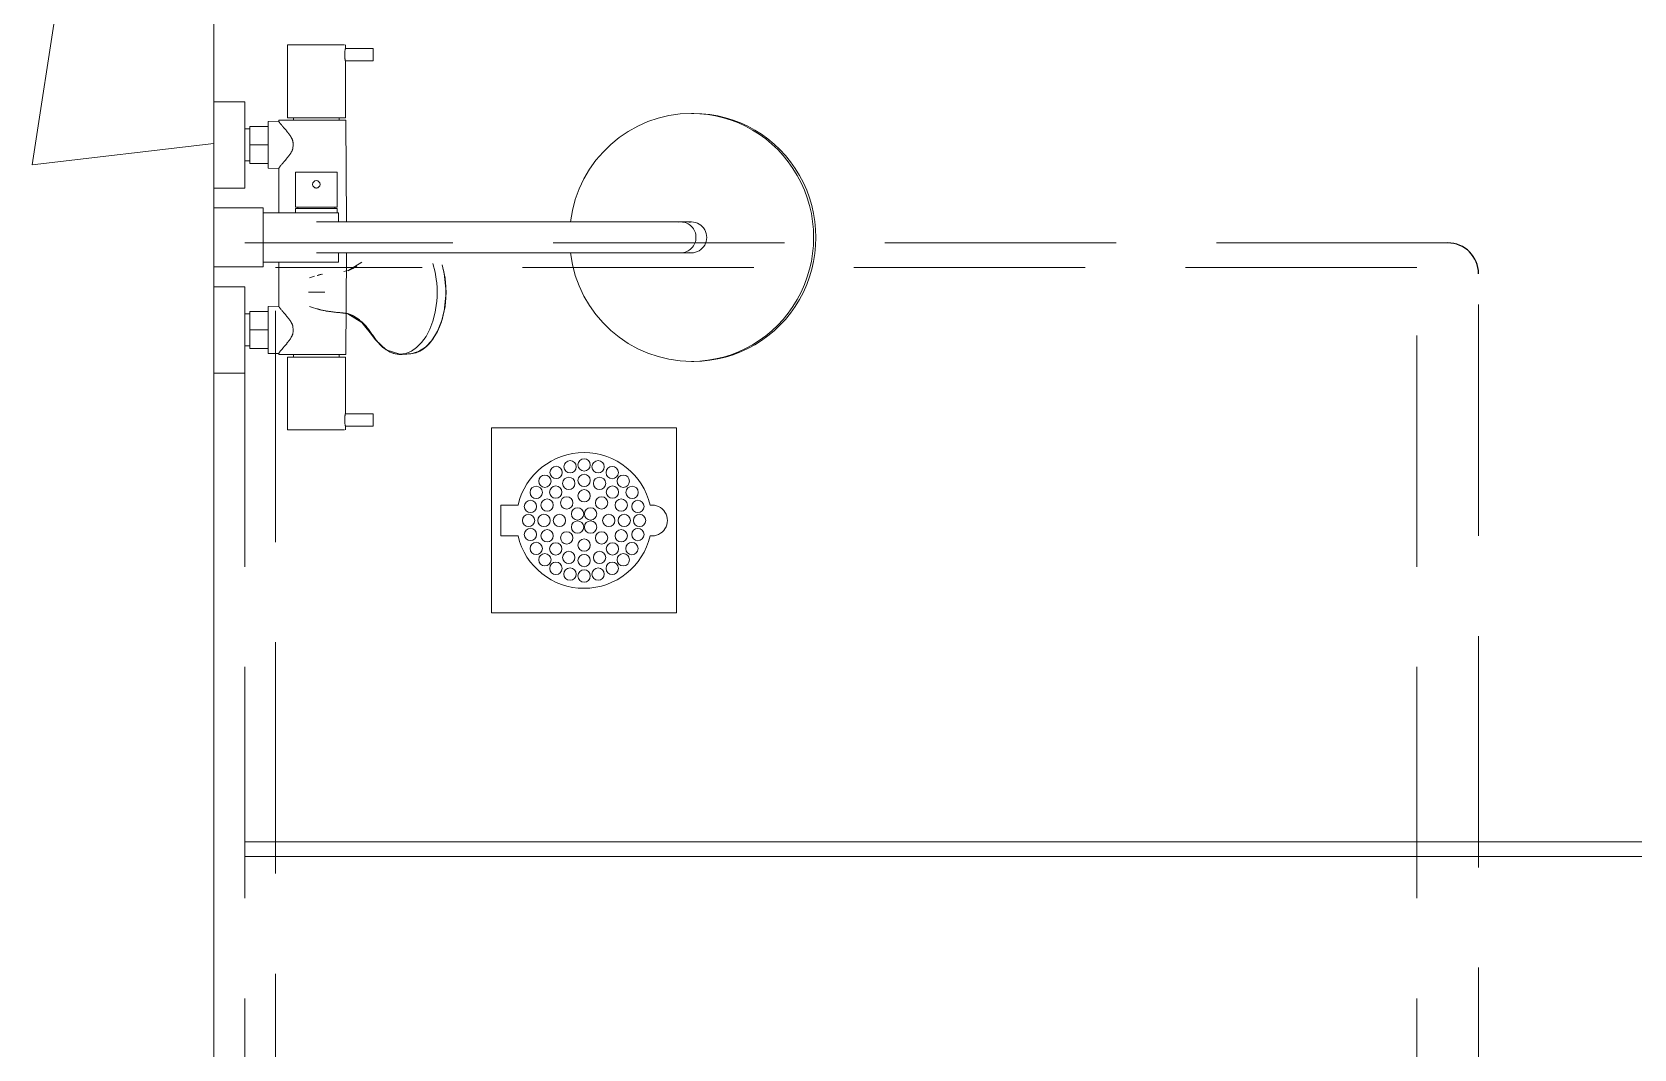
# Model space of a CAD drawing. Header units: millimetres. Extents: x -1834842 to 700335, y -490313101 to 518363.
# Drawn here: x -1241719 to -1240421, y 222616 to 223440 of the extents above; entities that cross this region are included whole.
import ezdxf

# ---------------------------------------------------------------- set-up
doc = ezdxf.new("R2010")
doc.units = ezdxf.units.MM
doc.header["$LTSCALE"] = 0.5
doc.linetypes.add('IDA - Hidden 065', pattern=[537.5, 375, -162.5])
doc.layers.get('0').update_dxf_attribs({"color": 8})
doc.layers.add('0-1', color=8, linetype='Continuous', lineweight=5)
doc.layers.add('A_--------_E-', color=7, linetype='Continuous', lineweight=9)
doc.layers.add('0-LOWER ROOF', color=7, linetype='Continuous')
for name, color, linetype, lineweight, true_color in [('A-_DETA----_E-2', 6, 'IDA - Hidden 065', 9, 0xff00ff), ('A-_DETA----_E-3', 6, 'Continuous', 25, 0xff00ff), ('A-_FLOR----_E', 6, 'Continuous', 9, 0xff00ff), ('A-_WALL----_H-2', 9, 'Continuous', 9, 0x808080), ('A-_WALLPRTN_E-1', 6, 'Continuous', 18, 0xff00ff), ('M-_SANIFIXR_E', 6, 'Continuous', 9, 0xff00ff)]:
    doc.layers.add(name, color=color, linetype=linetype, lineweight=lineweight, true_color=true_color)

# ---------------------------------------------------------------- blocks, each defined once
blk = doc.blocks.new('1599_DB_A_BLK3_1STGD_R21_rvt-2-BLK 2 LOWER ROOF PLAN')
at = {"color": 8}
for p, q in [((-167786.4, -128337.9), (-167786.4, -128349.9)), ((-166028.4, -128337.9), (-167786.4, -128337.9)), ((-167786.4, -128349.9), (-166028.4, -128349.9))]:
    blk.add_line(p, q, dxfattribs=at)
at = {"layer": 'A-_DETA----_E-2', "color": 8}
for p, q in [((-166811.4, -127852.4), (-167786.4, -127852.4)), ((-167786.4, -128652.4), (-167786.4, -127852.4)), ((-166836.4, -128652.4), (-166836.4, -127852.4)), ((-166836.4, -127872.4), (-167761.4, -127872.4)), ((-167761.4, -128632.4), (-167761.4, -127872.4)), ((-166786.4, -128627.4), (-166786.4, -127877.4))]:
    blk.add_line(p, q, dxfattribs=at)
at = {"layer": 'A-_DETA----_E-3', "color": 8}
blk.add_arc((-166811.4, -127877.4), 25, 0, 90, dxfattribs=at)
at = {"layer": 'A-_FLOR----_E', "color": 8}
blk.add_line((-167811.4, -124302.4), (-167811.4, -129552.4), dxfattribs=at)
at = {"layer": 'A-_WALL----_H-2', "color": 8}
for p, q in [((-167923.8, -127563.2), (-167958.8, -127789.1)), ((-167958.8, -127789.1), (-167811.4, -127771.9))]:
    blk.add_line(p, q, dxfattribs=at)
at = {"layer": 'A-_WALLPRTN_E-1', "color": 8}
blk.add_line((-167811.4, -126542.4), (-167811.4, -129552.4), dxfattribs=at)
at = {"layer": 'A_--------_E-', "color": 8}
for p, q in [((-167728.4, -127691.9), (-167751.9, -127691.9)), ((-167751.9, -127691.9), (-167751.9, -127750.9)), ((-167705.7, -127691.9), (-167728.4, -127691.9)), ((-167704.9, -127694.9), (-167704.9, -127691.9)), ((-167682.4, -127694.9), (-167704.9, -127694.9)), ((-167682.4, -127695), (-167682.4, -127694.9)), ((-167682.4, -127694.9), (-167682.4, -127695)), ((-167682.4, -127695), (-167682.4, -127694.9)), ((-167682.4, -127694.9), (-167682.4, -127704.9)), ((-167704.9, -127750.9), (-167704.9, -127704.9)), ((-167704.9, -127704.9), (-167682.4, -127704.9)), ((-167682.4, -127704.9), (-167682.4, -127704.7)), ((-167682.4, -127704.9), (-167682.4, -127704.7)), ((-167682.4, -127704.7), (-167682.4, -127704.9)), ((-167786.4, -127737.9), (-167811.4, -127737.9)), ((-167811.4, -127737.9), (-167811.4, -127807.9)), ((-167786.4, -127807.9), (-167786.4, -127737.9)), ((-167422.5, -127747.4), (-167424.3, -127747.4)), ((-167782.4, -127759.9), (-167786.4, -127759.9)), ((-167782.4, -127772.9), (-167782.4, -127757.9)), ((-167782.4, -127757.9), (-167767.4, -127757.9)), ((-167758.9, -127753.7), (-167767.4, -127753.9)), ((-167767.4, -127753.9), (-167767.4, -127791.9)), ((-167758.9, -127752.9), (-167758.9, -127753.7)), ((-167751.9, -127750.9), (-167728.4, -127750.9)), ((-167746.9, -127750.9), (-167746.9, -127752.9)), ((-167728.4, -127750.9), (-167704.9, -127750.9)), ((-167704.4, -127752.9), (-167728.4, -127752.9)), ((-167709.9, -127752.9), (-167709.9, -127750.9)), ((-167704.1, -127835.4), (-167704.4, -127752.9)), ((-167767.4, -127772.9), (-167782.4, -127772.9)), ((-167782.4, -127787.9), (-167782.4, -127772.9)), ((-167786.4, -127785.9), (-167782.4, -127785.9)), ((-167767.4, -127787.9), (-167782.4, -127787.9)), ((-167767.4, -127791.9), (-167758.9, -127792.1)), ((-167758.9, -127792.1), (-167758.9, -127828)), ((-167728.4, -127794.9), (-167745.4, -127794.9)), ((-167745.4, -127794.9), (-167745.4, -127823.4)), ((-167711.4, -127794.9), (-167728.4, -127794.9)), ((-167711.4, -127823.4), (-167711.4, -127794.9)), ((-167811.4, -127807.9), (-167786.4, -127807.9)), ((-167771.4, -127823.9), (-167811.4, -127823.9)), ((-167811.4, -127823.9), (-167811.4, -127871.9)), ((-167771.4, -127871.9), (-167771.4, -127823.9)), ((-167710.4, -127827.9), (-167771.4, -127827.9)), ((-167745.4, -127823.4), (-167728.4, -127823.4)), ((-167728.4, -127824.4), (-167745.4, -127824.4)), ((-167745.4, -127824.4), (-167745.4, -127827.9)), ((-167743.4, -127823.4), (-167743.4, -127824.4)), ((-167728.4, -127823.4), (-167711.4, -127823.4)), ((-167711.4, -127824.4), (-167728.4, -127824.4)), ((-167713.4, -127824.4), (-167713.4, -127823.4)), ((-167711.4, -127827.9), (-167711.4, -127824.4)), ((-167710.4, -127835.3), (-167710.4, -127827.9)), ((-167728.4, -127835.4), (-167728.3, -127835.4)), ((-167728.3, -127835.4), (-167728.4, -127835.4)), ((-167728.3, -127835.4), (-167728.2, -127835.4)), ((-167728.2, -127835.4), (-167728.3, -127835.4)), ((-167728.2, -127835.4), (-167727.9, -127835.4)), ((-167727.9, -127835.4), (-167728.2, -127835.4)), ((-167727.9, -127835.4), (-167727.6, -127835.4)), ((-167727.6, -127835.4), (-167727.3, -127835.4)), ((-167727.3, -127835.4), (-167726.8, -127835.4)), ((-167726.8, -127835.4), (-167726.3, -127835.4)), ((-167726.3, -127835.4), (-167725.7, -127835.4)), ((-167725.7, -127835.4), (-167725, -127835.4)), ((-167725, -127835.4), (-167724.2, -127835.4)), ((-167724.2, -127835.4), (-167723.4, -127835.4)), ((-167723.4, -127835.4), (-167722.5, -127835.4)), ((-167722.5, -127835.4), (-167721.5, -127835.4)), ((-167721.5, -127835.4), (-167720.4, -127835.4)), ((-167720.4, -127835.4), (-167719.3, -127835.4)), ((-167719.3, -127835.4), (-167718.2, -127835.4)), ((-167718.2, -127835.4), (-167716.9, -127835.4)), ((-167716.9, -127835.4), (-167715.6, -127835.4)), ((-167715.6, -127835.4), (-167714.2, -127835.4)), ((-167714.2, -127835.4), (-167712.8, -127835.4)), ((-167712.8, -127835.4), (-167711.3, -127835.4)), ((-167711.3, -127835.4), (-167709.8, -127835.4)), ((-167709.8, -127835.4), (-167708.2, -127835.4)), ((-167708.2, -127835.4), (-167706.6, -127835.4)), ((-167706.6, -127835.4), (-167704.9, -127835.4)), ((-167704.9, -127835.4), (-167703.2, -127835.4)), ((-167703.2, -127835.4), (-167701.5, -127835.4)), ((-167701.5, -127835.4), (-167699.7, -127835.4)), ((-167699.7, -127835.4), (-167697.8, -127835.4)), ((-167697.8, -127835.4), (-167696, -127835.4)), ((-167696, -127835.4), (-167694.1, -127835.4)), ((-167694.1, -127835.4), (-167692.2, -127835.4)), ((-167692.2, -127835.4), (-167690.3, -127835.4)), ((-167690.3, -127835.4), (-167688.3, -127835.4)), ((-167688.3, -127835.4), (-167686.3, -127835.4)), ((-167686.3, -127835.4), (-167684.4, -127835.4)), ((-167684.4, -127835.4), (-167682.4, -127835.4)), ((-167682.4, -127835.4), (-167680.4, -127835.4)), ((-167680.4, -127835.4), (-167678.4, -127835.4)), ((-167678.4, -127835.4), (-167482.4, -127835.4)), ((-167482.4, -127835.4), (-167482, -127835.4)), ((-167482, -127835.4), (-167480, -127835.4)), ((-167480, -127835.4), (-167478, -127835.4)), ((-167478, -127835.4), (-167476, -127835.4)), ((-167476, -127835.4), (-167473.9, -127835.4)), ((-167473.9, -127835.4), (-167471.9, -127835.4)), ((-167471.9, -127835.4), (-167469.9, -127835.4)), ((-167469.9, -127835.4), (-167468, -127835.4)), ((-167468, -127835.4), (-167466, -127835.4)), ((-167466, -127835.4), (-167464.1, -127835.4)), ((-167464.1, -127835.4), (-167462.2, -127835.4)), ((-167462.2, -127835.4), (-167460.4, -127835.4)), ((-167460.4, -127835.4), (-167458.6, -127835.4)), ((-167458.6, -127835.4), (-167456.8, -127835.4)), ((-167456.8, -127835.4), (-167455, -127835.4)), ((-167455, -127835.4), (-167453.3, -127835.4)), ((-167453.3, -127835.4), (-167451.7, -127835.4)), ((-167451.7, -127835.4), (-167450.1, -127835.4)), ((-167450.1, -127835.4), (-167448.5, -127835.4)), ((-167448.5, -127835.4), (-167447, -127835.4)), ((-167447, -127835.4), (-167445.6, -127835.4)), ((-167445.6, -127835.4), (-167444.2, -127835.4)), ((-167444.2, -127835.4), (-167442.9, -127835.4)), ((-167442.9, -127835.4), (-167441.6, -127835.4)), ((-167441.6, -127835.4), (-167440.4, -127835.4)), ((-167440.4, -127835.4), (-167439.3, -127835.4)), ((-167439.3, -127835.4), (-167438.3, -127835.4)), ((-167438.3, -127835.4), (-167437.3, -127835.4)), ((-167437.3, -127835.4), (-167436.4, -127835.4)), ((-167436.4, -127835.4), (-167435.5, -127835.4)), ((-167435.5, -127835.4), (-167434.8, -127835.4)), ((-167434.8, -127835.4), (-167434.1, -127835.4)), ((-167434.1, -127835.4), (-167433.5, -127835.4)), ((-167433.5, -127835.4), (-167432.9, -127835.4)), ((-167432.9, -127835.4), (-167424.3, -127835.4)), ((-167728.4, -127860.4), (-167728.3, -127860.4)), ((-167728.3, -127860.4), (-167728.2, -127860.4)), ((-167728.2, -127860.4), (-167728, -127860.4)), ((-167728, -127860.4), (-167727.7, -127860.4)), ((-167727.7, -127860.4), (-167727.4, -127860.4)), ((-167727.4, -127860.4), (-167726.9, -127860.4)), ((-167726.9, -127860.4), (-167726.4, -127860.4)), ((-167726.4, -127860.4), (-167725.8, -127860.4)), ((-167725.8, -127860.4), (-167725.2, -127860.4)), ((-167725.2, -127860.4), (-167724.4, -127860.4)), ((-167724.4, -127860.4), (-167723.6, -127860.4)), ((-167723.6, -127860.4), (-167722.7, -127860.4)), ((-167722.7, -127860.4), (-167721.8, -127860.4)), ((-167721.8, -127860.4), (-167720.7, -127860.4)), ((-167720.7, -127860.4), (-167719.6, -127860.4)), ((-167719.6, -127860.4), (-167718.5, -127860.4)), ((-167718.5, -127860.4), (-167717.3, -127860.4)), ((-167717.3, -127860.4), (-167716, -127860.4)), ((-167716, -127860.4), (-167714.6, -127860.4)), ((-167714.6, -127860.4), (-167713.2, -127860.4)), ((-167713.2, -127860.4), (-167711.7, -127860.4)), ((-167711.7, -127860.4), (-167710.2, -127860.4)), ((-167710.4, -127867.9), (-167710.4, -127860.5)), ((-167710.2, -127860.4), (-167708.7, -127860.4)), ((-167708.7, -127860.4), (-167707, -127860.4)), ((-167707, -127860.4), (-167705.4, -127860.4)), ((-167705.4, -127860.4), (-167703.7, -127860.4)), ((-167704.1, -127860.4), (-167704.4, -127942.9)), ((-167703.7, -127860.4), (-167701.9, -127860.4)), ((-167701.9, -127860.4), (-167700.2, -127860.4)), ((-167700.2, -127860.4), (-167698.3, -127860.4)), ((-167698.3, -127860.4), (-167696.5, -127860.4)), ((-167696.5, -127860.4), (-167694.6, -127860.4)), ((-167694.6, -127860.4), (-167692.7, -127860.4)), ((-167692.7, -127860.4), (-167690.8, -127860.4)), ((-167690.8, -127860.4), (-167688.8, -127860.4)), ((-167688.8, -127860.4), (-167686.9, -127860.4)), ((-167686.9, -127860.4), (-167684.9, -127860.4)), ((-167684.9, -127860.4), (-167682.9, -127860.4)), ((-167682.9, -127860.4), (-167680.9, -127860.4)), ((-167680.9, -127860.4), (-167678.9, -127860.4)), ((-167678.9, -127860.4), (-167678.4, -127860.4)), ((-167678.4, -127860.4), (-167482.4, -127860.4)), ((-167482.4, -127860.4), (-167480.3, -127860.4)), ((-167480.3, -127860.4), (-167478.3, -127860.4)), ((-167478.3, -127860.4), (-167476.3, -127860.4)), ((-167476.3, -127860.4), (-167474.3, -127860.4)), ((-167474.3, -127860.4), (-167472.2, -127860.4)), ((-167472.2, -127860.4), (-167470.3, -127860.4)), ((-167470.3, -127860.4), (-167468.3, -127860.4)), ((-167468.3, -127860.4), (-167466.3, -127860.4)), ((-167466.3, -127860.4), (-167464.4, -127860.4)), ((-167464.4, -127860.4), (-167462.5, -127860.4)), ((-167462.5, -127860.4), (-167460.7, -127860.4)), ((-167460.7, -127860.4), (-167458.8, -127860.4)), ((-167458.8, -127860.4), (-167457.1, -127860.4)), ((-167457.1, -127860.4), (-167455.3, -127860.4)), ((-167455.3, -127860.4), (-167453.6, -127860.4)), ((-167453.6, -127860.4), (-167451.9, -127860.4)), ((-167451.9, -127860.4), (-167450.3, -127860.4)), ((-167450.3, -127860.4), (-167448.8, -127860.4)), ((-167448.8, -127860.4), (-167447.3, -127860.4)), ((-167447.3, -127860.4), (-167445.8, -127860.4)), ((-167445.8, -127860.4), (-167444.4, -127860.4)), ((-167444.4, -127860.4), (-167443.1, -127860.4)), ((-167443.1, -127860.4), (-167441.8, -127860.4)), ((-167441.8, -127860.4), (-167440.6, -127860.4)), ((-167440.6, -127860.4), (-167439.5, -127860.4)), ((-167439.5, -127860.4), (-167438.4, -127860.4)), ((-167438.4, -127860.4), (-167437.4, -127860.4)), ((-167437.4, -127860.4), (-167436.5, -127860.4)), ((-167436.5, -127860.4), (-167435.7, -127860.4)), ((-167435.7, -127860.4), (-167434.9, -127860.4)), ((-167434.9, -127860.4), (-167434.2, -127860.4)), ((-167434.2, -127860.4), (-167433.6, -127860.4)), ((-167433.6, -127860.4), (-167433, -127860.4)), ((-167433, -127860.4), (-167432.9, -127860.4)), ((-167432.9, -127860.4), (-167424.3, -127860.4)), ((-167811.4, -127871.9), (-167771.4, -127871.9)), ((-167771.4, -127867.9), (-167710.4, -127867.9)), ((-167758.9, -127903.7), (-167758.9, -127867.7)), ((-167733.9, -127880.8), (-167730, -127879.3)), ((-167727.8, -127878.8), (-167726.4, -127878.3)), ((-167726.4, -127878.3), (-167724.2, -127877.8)), ((-167701.6, -127874.6), (-167706, -127875.5)), ((-167702.8, -127875), (-167691.5, -127867.9)), ((-167698.8, -127873.2), (-167701.6, -127874.6)), ((-167695.6, -127871.2), (-167698.8, -127873.2)), ((-167633.9, -127869), (-167632.1, -127876.1)), ((-167632.1, -127876.1), (-167630.9, -127883.7)), ((-167626.5, -127870.1), (-167624.1, -127880.9)), ((-167625.5, -127874), (-167624.8, -127877)), ((-167624.8, -127877), (-167623.3, -127892.4)), ((-167811.4, -127957.9), (-167811.4, -127887.9)), ((-167811.4, -127887.9), (-167786.4, -127887.9)), ((-167786.4, -127887.9), (-167786.4, -127957.9)), ((-167730.2, -127892.4), (-167734.9, -127892.4)), ((-167721.6, -127892.4), (-167730.2, -127892.4)), ((-167721.5, -127892.4), (-167721.6, -127892.4)), ((-167623.3, -127892.4), (-167624.8, -127907.7)), ((-167624.1, -127880.9), (-167623.3, -127892.4)), ((-167623.3, -127892.4), (-167624.1, -127903.9)), ((-167767.4, -127903.9), (-167758.9, -127903.7)), ((-167767.4, -127941.9), (-167767.4, -127903.9)), ((-167725.5, -127906.7), (-167733.9, -127903.9)), ((-167726.4, -127906.4), (-167727.8, -127905.9)), ((-167630.9, -127901.1), (-167632.1, -127908.6)), ((-167624.1, -127903.9), (-167626.5, -127914.6)), ((-167786.4, -127909.9), (-167782.4, -127909.9)), ((-167767.4, -127907.9), (-167782.4, -127907.9)), ((-167782.4, -127907.9), (-167782.4, -127922.9)), ((-167724.2, -127907), (-167726.4, -127906.4)), ((-167714.2, -127908.5), (-167725.5, -127906.7)), ((-167721, -127907.5), (-167724.2, -127907)), ((-167716.8, -127908.1), (-167721, -127907.5)), ((-167711, -127908.7), (-167716.8, -127908.1)), ((-167704.6, -127909.4), (-167714.2, -127908.5)), ((-167702.8, -127909.8), (-167711, -127908.7)), ((-167700.8, -127910.5), (-167704.6, -127909.4)), ((-167691.5, -127916.8), (-167702.8, -127909.8)), ((-167697, -127912.6), (-167700.8, -127910.5)), ((-167695.6, -127913.6), (-167697, -127912.6)), ((-167694.7, -127914.2), (-167695.6, -127913.6)), ((-167691, -127917.5), (-167694.7, -127914.2)), ((-167681.6, -127929.4), (-167691.5, -127916.8)), ((-167689.6, -127919.1), (-167691, -127917.5)), ((-167633.9, -127915.7), (-167636.4, -127922.3)), ((-167632.1, -127908.6), (-167633.9, -127915.7)), ((-167626.5, -127914.6), (-167630.1, -127924)), ((-167626.2, -127913.6), (-167629, -127921.5)), ((-167624.8, -127907.7), (-167625.5, -127910.8)), ((-167767.4, -127922.9), (-167782.4, -127922.9)), ((-167782.4, -127922.9), (-167782.4, -127937.9)), ((-167687.7, -127921.4), (-167689.6, -127919.1)), ((-167686.3, -127923.2), (-167687.7, -127921.4)), ((-167680.5, -127930.9), (-167686.3, -127923.2)), ((-167680.5, -127930.9), (-167681.6, -127929.4)), ((-167674.4, -127937.2), (-167680.5, -127930.9)), ((-167671.7, -127939.1), (-167680.5, -127930.9)), ((-167639.5, -127928.2), (-167643.1, -127933.2)), ((-167634.8, -127931.5), (-167640, -127937)), ((-167636.4, -127922.3), (-167639.5, -127928.2)), ((-167633.5, -127929.6), (-167635.6, -127932.5)), ((-167630.1, -127924), (-167634.8, -127931.5)), ((-167629, -127921.5), (-167631.2, -127925.8)), ((-167782.4, -127935.9), (-167786.4, -127935.9)), ((-167782.4, -127937.9), (-167767.4, -127937.9)), ((-167758.9, -127942.1), (-167767.4, -127941.9)), ((-167758.9, -127942.9), (-167758.9, -127942.1)), ((-167751.9, -128003.9), (-167751.9, -127944.9)), ((-167751.9, -127944.9), (-167728.4, -127944.9)), ((-167746.9, -127944.9), (-167746.9, -127942.9)), ((-167704.4, -127942.9), (-167728.4, -127942.9)), ((-167728.4, -127944.9), (-167704.9, -127944.9)), ((-167709.9, -127942.9), (-167709.9, -127944.9)), ((-167704.9, -127944.9), (-167704.9, -127990.9)), ((-167668.6, -127940.9), (-167674.4, -127937.2)), ((-167660.7, -127942.5), (-167671.7, -127939.1)), ((-167664.4, -127942.3), (-167668.6, -127940.9)), ((-167660.2, -127942.8), (-167664.4, -127942.3)), ((-167656, -127941.9), (-167660.7, -127942.5)), ((-167658.9, -127942.8), (-167660.2, -127942.8)), ((-167652, -127942.3), (-167659.5, -127942.8)), ((-167657.6, -127942.7), (-167658.9, -127942.8)), ((-167656.3, -127942.6), (-167657.6, -127942.7)), ((-167655, -127942.5), (-167656.3, -127942.6)), ((-167651.4, -127940.1), (-167656, -127941.9)), ((-167653.6, -127942.4), (-167655, -127942.5)), ((-167651.8, -127942.3), (-167652, -127942.3)), ((-167645.5, -127940.5), (-167651.8, -127942.3)), ((-167647.1, -127937.2), (-167651.4, -127940.1)), ((-167643.1, -127933.2), (-167647.1, -127937.2)), ((-167640, -127937), (-167645.5, -127940.5)), ((-167635.6, -127932.5), (-167639.5, -127936.4)), ((-167786.4, -127957.9), (-167811.4, -127957.9)), ((-167424.3, -127948.4), (-167422.5, -127948.4)), ((-167704.9, -127990.9), (-167682.4, -127990.9)), ((-167682.4, -127990.9), (-167682.4, -127991)), ((-167682.4, -128000.9), (-167682.4, -127990.9)), ((-167682.4, -127990.9), (-167682.4, -127991)), ((-167682.4, -127991), (-167682.4, -127990.9)), ((-167728.4, -128003.9), (-167751.9, -128003.9)), ((-167705.7, -128003.9), (-167728.4, -128003.9)), ((-167682.4, -128000.9), (-167704.9, -128000.9)), ((-167704.9, -128000.9), (-167704.9, -128003.9)), ((-167682.4, -128000.7), (-167682.4, -128000.9)), ((-167682.4, -128000.9), (-167682.4, -128000.7)), ((-167682.4, -128000.7), (-167682.4, -128000.9))]:
    blk.add_line(p, q, dxfattribs=at)
for start, end in [(90, 270), (270, 90)]:
    blk.add_arc((-167728.4, -127804.9), 3, start, end, dxfattribs=at)
for centre, major_axis, ratio, start_param, end_param in [((-167424.3, -127847.9), (0, -100.5), 0.984808, 3.141593, 4.586579), ((-167424.3, -127847.9), (0, -100.5), 0.984808, 0, 3.141593), ((-167422.5, -127847.9), (0, -100.5), 0.984808, 0, 3.141593), ((-167424.3, -127847.9), (0, -12.5), 0.984808, 3.141593, 3.29258), ((-167424.3, -127847.9), (0, -12.5), 0.984808, 0, 3.141593), ((-167424.3, -127847.9), (0, -100.5), 0.984808, 4.838199, 6.283185), ((-167424.3, -127847.9), (0, -12.5), 0.984808, 6.132198, 6.283185), ((-167653.6, -127892.4), (0, -50), 0.603332, 1.570796, 1.963495), ((-167653.6, -127892.4), (0, -50), 0.603332, 0, 1.570796)]:
    blk.add_ellipse(centre, major_axis=major_axis, ratio=ratio, start_param=start_param, end_param=end_param, dxfattribs=at)
for points, knots in [([(-167704.9, -127704.9), (-167704.9, -127704.9), (-167704.9, -127704.8), (-167704.9, -127704.6), (-167705, -127704.2), (-167705.1, -127703.7), (-167705.2, -127703.1), (-167705.3, -127702.4), (-167705.3, -127701.6), (-167705.4, -127700.7), (-167705.4, -127699.8), (-167705.4, -127699.1), (-167705.4, -127698.4), (-167705.3, -127697.5), (-167705.2, -127696.6), (-167705.1, -127695.9), (-167704.9, -127695.1), (-167704.9, -127694.9), (-167704.9, -127694.9)], [0, 0, 0, 0, 0.055556, 0.111111, 0.166667, 0.222222, 0.277778, 0.333333, 0.388889, 0.444444, 0.513889, 0.548611, 0.583333, 0.652778, 0.722222, 0.791667, 0.861111, 1, 1, 1, 1]), ([(-167753.6, -127752.9), (-167754.7, -127752.9), (-167756.8, -127752.9), (-167758.9, -127752.9), (-167758.9, -127752.9)], [0.0618589, 0.0618589, 0.0618589, 0.0618589, 0.07922757, 0.09897424, 0.09897424, 0.09897424, 0.09897424]), ([(-167758.9, -127752.9), (-167758.9, -127752.9), (-167756.5, -127752.9), (-167752.7, -127752.9), (-167745.8, -127752.9), (-167734.5, -127752.9), (-167728.4, -127752.9)], [0, 0, 0, 0, 0.01974667, 0.04180364, 0.07040511, 0.09897424, 0.09897424, 0.09897424, 0.09897424]), ([(-167758.9, -127753.7), (-167758.9, -127753.7), (-167758.8, -127753.9), (-167758.5, -127754.4), (-167758.3, -127754.8), (-167758.1, -127755.1), (-167757.8, -127755.4), (-167757.4, -127755.9), (-167756.8, -127756.6), (-167756.1, -127757.4), (-167755.6, -127757.9), (-167755.4, -127758.3), (-167755.1, -127758.6), (-167754.9, -127758.8), (-167754.6, -127759.2), (-167754.1, -127759.8), (-167753.4, -127760.6), (-167752.7, -127761.4), (-167752.2, -127762), (-167751.8, -127762.5), (-167751.5, -127762.9), (-167751.4, -127763.1), (-167751.2, -127763.3), (-167751.1, -127763.5), (-167751, -127763.7), (-167750.7, -127764.1), (-167750.2, -127764.7), (-167749.7, -127765.4), (-167749, -127766.4), (-167748.4, -127767.4), (-167748, -127768.3), (-167747.8, -127768.8), (-167747.6, -127769.3), (-167747.5, -127769.7), (-167747.4, -127770.3), (-167747.2, -127771.3), (-167747.2, -127772.9), (-167747.3, -127774.5), (-167747.4, -127775.5), (-167747.5, -127776.1), (-167747.6, -127776.5), (-167747.8, -127776.9), (-167748, -127777.5), (-167748.4, -127778.4), (-167749, -127779.4), (-167749.7, -127780.4), (-167750.3, -127781.1), (-167750.7, -127781.7), (-167751, -127782.1), (-167751.2, -127782.3), (-167751.3, -127782.5), (-167751.4, -127782.6), (-167751.5, -127782.9), (-167751.8, -127783.3), (-167752.2, -127783.8), (-167752.8, -127784.4), (-167753.4, -127785.2), (-167754.1, -127786), (-167754.7, -127786.6), (-167755, -127787), (-167755.2, -127787.2), (-167755.4, -127787.5), (-167755.7, -127787.8), (-167756.2, -127788.4), (-167756.8, -127789.2), (-167757.4, -127789.9), (-167757.8, -127790.4), (-167758.1, -127790.7), (-167758.3, -127791), (-167758.5, -127791.4), (-167758.9, -127791.9), (-167758.9, -127792.1), (-167758.9, -127792.1)], [-1, -1, -1, -1, -0.944444, -0.916667, -0.902778, -0.888889, -0.875, -0.861111, -0.833333, -0.805556, -0.791667, -0.784722, -0.777778, -0.770833, -0.763889, -0.75, -0.722222, -0.708333, -0.694444, -0.680556, -0.673611, -0.670139, -0.666667, -0.663194, -0.659722, -0.652778, -0.638889, -0.625, -0.611111, -0.583333, -0.569444, -0.5625, -0.555556, -0.548611, -0.541667, -0.527778, -0.5, -0.472222, -0.458333, -0.451389, -0.444444, -0.4375, -0.430556, -0.416667, -0.388889, -0.375, -0.361111, -0.347222, -0.340278, -0.336806, -0.333333, -0.329861, -0.326389, -0.319444, -0.305556, -0.291667, -0.277778, -0.25, -0.236111, -0.229167, -0.222222, -0.215278, -0.208333, -0.194444, -0.166667, -0.138889, -0.125, -0.111111, -0.097222, -0.083333, -0.055556, 0, 0, 0, 0]), ([(-167725.4, -127804.4), (-167725.4, -127804.6), (-167725.4, -127804.9), (-167725.4, -127805.2), (-167725.4, -127805.4), (-167725.4, -127805.4)], [0.4444444, 0.4444444, 0.4444444, 0.4444444, 0.5138889, 0.5486111, 0.5555556, 0.5555556, 0.5555556, 0.5555556]), ([(-167630.4, -127892.4), (-167630.4, -127890.6), (-167630.5, -127887.7), (-167630.8, -127884.8), (-167630.9, -127883.7)], [-1, -1, -1, -1, -0.4, 0, 0, 0, 0]), ([(-167630.9, -127901.1), (-167630.7, -127899.4), (-167630.5, -127896.5), (-167630.4, -127893.5), (-167630.4, -127892.4)], [-1, -1, -1, -1, -0.4, 0, 0, 0, 0]), ([(-167758.9, -127942.1), (-167758.9, -127942.1), (-167758.8, -127941.9), (-167758.5, -127941.4), (-167758.3, -127941), (-167758.1, -127940.7), (-167757.8, -127940.3), (-167757.4, -127939.8), (-167756.8, -127939.1), (-167756.1, -127938.4), (-167755.6, -127937.8), (-167755.4, -127937.5), (-167755.1, -127937.2), (-167754.9, -127936.9), (-167754.6, -127936.6), (-167754.1, -127935.9), (-167753.4, -127935.2), (-167752.7, -127934.4), (-167752.2, -127933.8), (-167751.8, -127933.2), (-167751.5, -127932.8), (-167751.4, -127932.6), (-167751.2, -127932.4), (-167751.1, -127932.3), (-167751, -127932.1), (-167750.7, -127931.7), (-167750.2, -127931.1), (-167749.7, -127930.4), (-167749, -127929.4), (-167748.4, -127928.4), (-167748, -127927.4), (-167747.8, -127926.9), (-167747.6, -127926.5), (-167747.5, -127926.1), (-167747.4, -127925.5), (-167747.2, -127924.4), (-167747.2, -127922.9), (-167747.3, -127921.3), (-167747.4, -127920.2), (-167747.5, -127919.7), (-167747.6, -127919.2), (-167747.8, -127918.8), (-167748, -127918.3), (-167748.4, -127917.3), (-167749, -127916.3), (-167749.7, -127915.4), (-167750.3, -127914.6), (-167750.7, -127914.1), (-167751, -127913.7), (-167751.2, -127913.4), (-167751.3, -127913.3), (-167751.4, -127913.1), (-167751.5, -127912.9), (-167751.8, -127912.5), (-167752.2, -127912), (-167752.8, -127911.3), (-167753.4, -127910.6), (-167754.1, -127909.8), (-167754.7, -127909.2), (-167755, -127908.8), (-167755.2, -127908.5), (-167755.4, -127908.3), (-167755.7, -127907.9), (-167756.2, -127907.3), (-167756.8, -127906.6), (-167757.4, -127905.9), (-167757.8, -127905.4), (-167758.1, -127905), (-167758.3, -127904.7), (-167758.5, -127904.4), (-167758.9, -127903.9), (-167758.9, -127903.7), (-167758.9, -127903.7)], [-1, -1, -1, -1, -0.944444, -0.916667, -0.902778, -0.888889, -0.875, -0.861111, -0.833333, -0.805556, -0.791667, -0.784722, -0.777778, -0.770833, -0.763889, -0.75, -0.722222, -0.708333, -0.694444, -0.680556, -0.673611, -0.670139, -0.666667, -0.663194, -0.659722, -0.652778, -0.638889, -0.625, -0.611111, -0.583333, -0.569444, -0.5625, -0.555556, -0.548611, -0.541667, -0.527778, -0.5, -0.472222, -0.458333, -0.451389, -0.444444, -0.4375, -0.430556, -0.416667, -0.388889, -0.375, -0.361111, -0.347222, -0.340278, -0.336806, -0.333333, -0.329861, -0.326389, -0.319444, -0.305556, -0.291667, -0.277778, -0.25, -0.236111, -0.229167, -0.222222, -0.215278, -0.208333, -0.194444, -0.166667, -0.138889, -0.125, -0.111111, -0.097222, -0.083333, -0.055556, 0, 0, 0, 0]), ([(-167727.1, -127905.9), (-167726.8, -127906.1), (-167725.8, -127906.4), (-167723.6, -127907), (-167720.5, -127907.6), (-167717.1, -127908.1), (-167713.6, -127908.5), (-167711, -127908.8), (-167708.6, -127909), (-167706.6, -127909.1), (-167704.5, -127909.3), (-167702.5, -127909.7), (-167700.8, -127910.3), (-167699.5, -127910.9), (-167698.1, -127911.6), (-167696.2, -127912.8), (-167693.8, -127914.5), (-167690.8, -127917), (-167688.1, -127919.8), (-167685.6, -127923), (-167683.3, -127926.4), (-167681, -127929.8), (-167678.6, -127932.8), (-167675.4, -127936.2), (-167671.2, -127939.7), (-167665.8, -127942.2), (-167662.1, -127942.8), (-167660.2, -127942.8)], [0, 0, 0, 0, 0.1, 0.2, 0.3, 0.4, 0.45, 0.5, 0.525, 0.55, 0.575, 0.6, 0.6125, 0.625, 0.6375, 0.65, 0.675, 0.7, 0.725, 0.75, 0.775, 0.8, 0.825, 0.85, 0.9, 0.95, 1, 1, 1, 1]), ([(-167753.6, -127942.9), (-167754.7, -127942.9), (-167756.8, -127942.9), (-167758.9, -127942.9), (-167758.9, -127942.9)], [0.0618589, 0.0618589, 0.0618589, 0.0618589, 0.07922757, 0.09897424, 0.09897424, 0.09897424, 0.09897424]), ([(-167758.9, -127942.9), (-167758.9, -127942.9), (-167756.5, -127942.9), (-167752.7, -127942.9), (-167745.8, -127942.9), (-167734.5, -127942.9), (-167728.4, -127942.9)], [0, 0, 0, 0, 0.01974667, 0.04180364, 0.07040511, 0.09897424, 0.09897424, 0.09897424, 0.09897424]), ([(-167660.2, -127942.8), (-167660.3, -127942.8), (-167660.4, -127942.8), (-167660.6, -127942.6), (-167660.6, -127942.5), (-167660.7, -127942.5)], [-0.9879218, -0.9879218, -0.9879218, -0.9879218, -0.75, -0.5, 0, 0, 0, 0]), ([(-167653.2, -127941.9), (-167653.2, -127942), (-167653.3, -127942.2), (-167653.6, -127942.4), (-167653.7, -127942.4), (-167653.6, -127942.4)], [-1, -1, -1, -1, -0.875, -0.625, 0, 0, 0, 0]), ([(-167704.9, -127990.9), (-167704.9, -127990.9), (-167704.9, -127990.9), (-167704.9, -127991.1), (-167705, -127991.5), (-167705.1, -127992), (-167705.2, -127992.6), (-167705.3, -127993.4), (-167705.3, -127994.2), (-167705.4, -127995.1), (-167705.4, -127995.9), (-167705.4, -127996.6), (-167705.4, -127997.3), (-167705.3, -127998.2), (-167705.2, -127999.1), (-167705.1, -127999.9), (-167704.9, -128000.6), (-167704.9, -128000.9), (-167704.9, -128000.9)], [0, 0, 0, 0, 0.055556, 0.111111, 0.166667, 0.222222, 0.277778, 0.333333, 0.388889, 0.444444, 0.513889, 0.548611, 0.583333, 0.652778, 0.722222, 0.791667, 0.861111, 1, 1, 1, 1])]:
    blk.add_open_spline(points, degree=3, knots=knots, dxfattribs=at)
for points in [[(-167758.7, -127752.9), (-167758.8, -127752.9), (-167758.9, -127752.9), (-167758.9, -127752.9)], [(-167758.9, -127752.9), (-167758.9, -127752.9), (-167758.8, -127752.9), (-167758.7, -127752.9)], [(-167728.4, -127807.9), (-167728.6, -127807.9), (-167728.9, -127807.8), (-167729.2, -127807.8), (-167729.4, -127807.7)], [(-167727.3, -127807.7), (-167727.7, -127807.8), (-167728, -127807.9), (-167728.4, -127807.9)], [(-167432.9, -127835.4), (-167433.5, -127835.4), (-167434.1, -127835.4), (-167434.6, -127835.5)], [(-167432.9, -127860.4), (-167431.3, -127860.4), (-167428.1, -127859.7), (-167424.1, -127856.9), (-167421.3, -127852.8), (-167420.4, -127847.9), (-167421.3, -127843), (-167424.1, -127838.8), (-167428.1, -127836), (-167431.3, -127835.4), (-167432.9, -127835.4)], [(-167434.6, -127860.3), (-167434.1, -127860.3), (-167433.5, -127860.4), (-167432.9, -127860.4)], [(-167723.5, -127877.7), (-167724.3, -127877.9), (-167725.8, -127878.3), (-167726.8, -127878.7), (-167727.1, -127878.8)], [(-167623.5, -127892.4), (-167623.5, -127892.4), (-167623.5, -127892.4), (-167623.4, -127892.4)], [(-167623.5, -127892.4), (-167623.5, -127892.4), (-167623.5, -127892.4), (-167623.4, -127892.4)], [(-167623.4, -127892.4), (-167623.4, -127892.4), (-167623.4, -127892.4), (-167623.4, -127892.4)], [(-167623.4, -127892.4), (-167623.4, -127892.4), (-167623.4, -127892.4), (-167623.4, -127892.4)], [(-167758.7, -127942.9), (-167758.8, -127942.9), (-167758.9, -127942.9), (-167758.9, -127942.9)], [(-167758.9, -127942.9), (-167758.9, -127942.9), (-167758.8, -127942.9), (-167758.7, -127942.9)]]:
    blk.add_open_spline(points, degree=3, dxfattribs=at)
at = {"layer": 'M-_SANIFIXR_E', "color": 8}
for p, q in [((-167586.4, -128002.4), (-167436.4, -128002.4)), ((-167586.4, -128152.4), (-167586.4, -128002.4)), ((-167436.4, -128002.4), (-167436.4, -128152.4)), ((-167578.9, -128064.9), (-167564.9, -128064.9)), ((-167578.9, -128089.9), (-167578.9, -128064.9)), ((-167564.9, -128089.9), (-167578.9, -128089.9)), ((-167436.4, -128152.4), (-167586.4, -128152.4))]:
    blk.add_line(p, q, dxfattribs=at)
for centre in [(-167534.1, -128038.5), (-167522.7, -128033.8), (-167511.4, -128032.4), (-167500, -128033.8), (-167488.6, -128038.6), (-167543.2, -128045.6), (-167523.8, -128047.3), (-167511.4, -128044.9), (-167498.9, -128047.3), (-167479.6, -128045.6), (-167554.9, -128066), (-167550.2, -128054.6), (-167541.4, -128064.9), (-167534.4, -128054.4), (-167525.5, -128063.2), (-167511.4, -128057.4), (-167497.2, -128063.2), (-167488.4, -128054.4), (-167481.3, -128064.9), (-167472.5, -128054.6), (-167467.8, -128066), (-167556.4, -128077.4), (-167543.9, -128077.4), (-167531.4, -128077.4), (-167516.7, -128072.1), (-167506.1, -128072.1), (-167491.4, -128077.4), (-167478.9, -128077.4), (-167466.4, -128077.4), (-167554.9, -128088.7), (-167541.4, -128089.8), (-167525.5, -128091.5), (-167516.7, -128082.7), (-167506.1, -128082.7), (-167497.2, -128091.5), (-167481.3, -128089.8), (-167467.8, -128088.8), (-167550.2, -128100.1), (-167534.4, -128100.4), (-167511.4, -128097.4), (-167488.4, -128100.4), (-167472.6, -128100.2), (-167543.2, -128109.2), (-167534.2, -128116.2), (-167523.8, -128107.4), (-167511.4, -128109.9), (-167498.9, -128107.4), (-167488.6, -128116.2), (-167479.6, -128109.2), (-167522.8, -128120.9), (-167511.4, -128122.4), (-167500, -128120.9)]:
    blk.add_circle(centre, 5, dxfattribs=at)
for centre, radius, start, end in [((-167511.4, -128077.4), 55, 13.05, 166.8634), ((-167456.4, -128077.4), 12.5, 263.475, 96.525), ((-167511.4, -128077.4), 55, 193.1366, 346.95)]:
    blk.add_arc(centre, radius, start, end, dxfattribs=at)
blk = doc.blocks.new('BLK2-LOWER ROOF')
at = {"layer": '0-1'}
blk.add_blockref('1599_DB_A_BLK3_1STGD_R21_rvt-2-BLK 2 LOWER ROOF PLAN', (89296.6, 0), dxfattribs=at)

msp = doc.modelspace()

# ---------------------------------------------------------------- block references
at = {"layer": '0-LOWER ROOF', "color": 6}
msp.add_blockref('BLK2-LOWER ROOF', (-1163057.1, 351121.7), dxfattribs=at)

doc.saveas('drawing.dxf')
